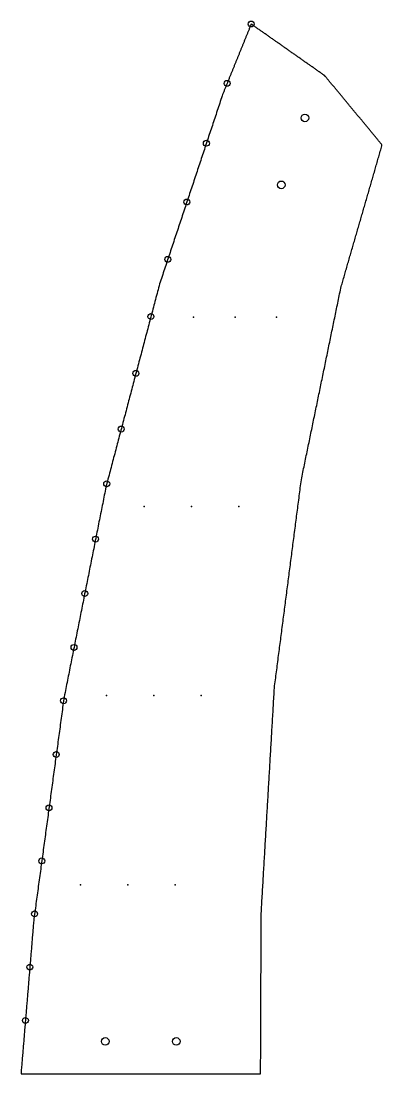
# Model space of a CAD drawing. Extents: x 3 to 355, y 1 to 289.
# Drawn here: x 3.3 to 33.8, y 1.5 to 90.5 of the extents above; entities that cross this region are included whole.
import ezdxf

# ---------------------------------------------------------------- set-up
doc = ezdxf.new("R2010")
doc.units = 0
doc.layers.get('0').update_dxf_attribs({"linetype": 'CONTINUOUS'})
doc.layers.add('DRILLING', color=3, linetype='CONTINUOUS')
doc.layers.add('RIB_INDICATION', color=1, linetype='CONTINUOUS')

# ---------------------------------------------------------------- blocks, each defined once
blk = doc.blocks.new('*U132')
at = {"layer": 'DRILLING'}
blk.add_point((0, 0), dxfattribs=at)
blk = doc.blocks.new('*U133')
at = {"layer": 'DRILLING', "color": 0, "linetype": 'BYBLOCK'}
for p in [(0, 0), (4, 0), (8, 0)]:
    blk.add_blockref('*U132', p, dxfattribs=at)
blk = doc.blocks.new('*U134')
at = {"layer": 'DRILLING'}
blk.add_point((0, 0), dxfattribs=at)
blk = doc.blocks.new('*U135')
at = {"layer": 'DRILLING', "color": 0, "linetype": 'BYBLOCK'}
for p in [(0, 0), (4, 0), (8, 0)]:
    blk.add_blockref('*U134', p, dxfattribs=at)
blk = doc.blocks.new('*U136')
at = {"layer": 'DRILLING'}
blk.add_point((0, 0), dxfattribs=at)
blk = doc.blocks.new('*U137')
at = {"layer": 'DRILLING', "color": 0, "linetype": 'BYBLOCK'}
for p in [(0, 0), (4, 0), (8, 0)]:
    blk.add_blockref('*U136', p, dxfattribs=at)
blk = doc.blocks.new('*U138')
at = {"layer": 'DRILLING'}
blk.add_point((0, 0), dxfattribs=at)
blk = doc.blocks.new('*U139')
at = {"layer": 'DRILLING', "color": 0, "linetype": 'BYBLOCK'}
for p in [(0, 0), (3.5, 0), (7, 0)]:
    blk.add_blockref('*U138', p, dxfattribs=at)

msp = doc.modelspace()

# ---------------------------------------------------------------- linework, layer by layer
msp.add_polyline3d([(23.546, 1.477, 0), (23.546, 1.608, 0), (23.547, 1.74, 0), (23.547, 1.872, 0), (23.548, 2.004, 0), (23.548, 2.135, 0), (23.549, 2.267, 0), (23.549, 2.399, 0), (23.55, 2.531, 0), (23.55, 2.663, 0), (23.551, 2.794, 0), (23.551, 2.926, 0), (23.552, 3.058, 0), (23.552, 3.19, 0), (23.553, 3.322, 0), (23.553, 3.453, 0), (23.554, 3.585, 0), (23.554, 3.717, 0), (23.555, 3.849, 0), (23.555, 3.981, 0), (23.556, 4.112, 0), (23.556, 4.244, 0), (23.557, 4.376, 0), (23.557, 4.508, 0), (23.558, 4.639, 0), (23.558, 4.771, 0), (23.559, 4.903, 0), (23.559, 5.035, 0), (23.56, 5.167, 0), (23.561, 5.298, 0), (23.561, 5.43, 0), (23.561, 5.562, 0), (23.562, 5.694, 0), (23.562, 5.826, 0), (23.563, 5.957, 0), (23.564, 6.089, 0), (23.564, 6.221, 0), (23.565, 6.353, 0), (23.565, 6.485, 0), (23.566, 6.616, 0), (23.566, 6.748, 0), (23.567, 6.88, 0), (23.567, 7.012, 0), (23.568, 7.144, 0), (23.568, 7.275, 0), (23.569, 7.407, 0), (23.569, 7.539, 0), (23.57, 7.671, 0), (23.57, 7.802, 0), (23.571, 7.934, 0), (23.571, 8.066, 0), (23.572, 8.198, 0), (23.572, 8.33, 0), (23.573, 8.461, 0), (23.573, 8.593, 0), (23.574, 8.725, 0), (23.574, 8.857, 0), (23.575, 8.989, 0), (23.575, 9.12, 0), (23.576, 9.252, 0), (23.576, 9.384, 0), (23.577, 9.516, 0), (23.578, 9.648, 0), (23.578, 9.779, 0), (23.578, 9.911, 0), (23.579, 10.043, 0), (23.579, 10.175, 0), (23.58, 10.306, 0), (23.581, 10.438, 0), (23.581, 10.57, 0), (23.582, 10.702, 0), (23.582, 10.834, 0), (23.583, 10.966, 0), (23.583, 11.097, 0), (23.584, 11.229, 0), (23.584, 11.361, 0), (23.585, 11.493, 0), (23.585, 11.624, 0), (23.586, 11.756, 0), (23.586, 11.888, 0), (23.587, 12.02, 0), (23.587, 12.152, 0), (23.588, 12.283, 0), (23.588, 12.415, 0), (23.589, 12.547, 0), (23.589, 12.679, 0), (23.59, 12.81, 0), (23.59, 12.942, 0), (23.591, 13.074, 0), (23.591, 13.206, 0), (23.592, 13.338, 0), (23.592, 13.47, 0), (23.593, 13.601, 0), (23.593, 13.733, 0), (23.594, 13.865, 0), (23.595, 13.997, 0), (23.595, 14.128, 0), (23.596, 14.26, 0), (23.596, 14.392, 0), (23.596, 14.524, 0), (23.597, 14.656, 0), (23.598, 14.787, 0), (23.598, 14.919, 0), (23.599, 15.051, 0), (23.608, 15.23, 0), (23.619, 15.415, 0), (23.63, 15.6, 0), (23.641, 15.786, 0), (23.651, 15.971, 0), (23.662, 16.156, 0), (23.673, 16.341, 0), (23.684, 16.526, 0), (23.695, 16.711, 0), (23.706, 16.897, 0), (23.716, 17.082, 0), (23.727, 17.267, 0), (23.738, 17.452, 0), (23.749, 17.637, 0), (23.76, 17.823, 0), (23.77, 18.008, 0), (23.781, 18.193, 0), (23.792, 18.378, 0), (23.803, 18.563, 0), (23.814, 18.748, 0), (23.825, 18.934, 0), (23.835, 19.119, 0), (23.846, 19.304, 0), (23.857, 19.489, 0), (23.868, 19.674, 0), (23.879, 19.86, 0), (23.89, 20.045, 0), (23.9, 20.23, 0), (23.911, 20.415, 0), (23.922, 20.6, 0), (23.933, 20.786, 0), (23.944, 20.971, 0), (23.954, 21.156, 0), (23.965, 21.341, 0), (23.976, 21.526, 0), (23.987, 21.712, 0), (23.998, 21.897, 0), (24.009, 22.082, 0), (24.02, 22.267, 0), (24.03, 22.452, 0), (24.041, 22.637, 0), (24.052, 22.823, 0), (24.063, 23.008, 0), (24.074, 23.193, 0), (24.084, 23.378, 0), (24.095, 23.563, 0), (24.106, 23.749, 0), (24.117, 23.934, 0), (24.128, 24.119, 0), (24.139, 24.304, 0), (24.149, 24.489, 0), (24.16, 24.675, 0), (24.171, 24.86, 0), (24.182, 25.045, 0), (24.193, 25.23, 0), (24.203, 25.415, 0), (24.214, 25.601, 0), (24.225, 25.786, 0), (24.236, 25.971, 0), (24.247, 26.156, 0), (24.258, 26.341, 0), (24.268, 26.526, 0), (24.279, 26.712, 0), (24.29, 26.897, 0), (24.301, 27.082, 0), (24.312, 27.267, 0), (24.323, 27.452, 0), (24.333, 27.638, 0), (24.344, 27.823, 0), (24.355, 28.008, 0), (24.366, 28.193, 0), (24.377, 28.378, 0), (24.387, 28.564, 0), (24.398, 28.749, 0), (24.409, 28.934, 0), (24.42, 29.119, 0), (24.431, 29.304, 0), (24.442, 29.489, 0), (24.452, 29.675, 0), (24.463, 29.86, 0), (24.474, 30.045, 0), (24.485, 30.23, 0), (24.496, 30.415, 0), (24.506, 30.601, 0), (24.517, 30.786, 0), (24.528, 30.971, 0), (24.539, 31.156, 0), (24.55, 31.341, 0), (24.561, 31.527, 0), (24.571, 31.712, 0), (24.582, 31.897, 0), (24.593, 32.082, 0), (24.604, 32.267, 0), (24.615, 32.453, 0), (24.625, 32.638, 0), (24.636, 32.823, 0), (24.647, 33.008, 0), (24.658, 33.193, 0), (24.669, 33.379, 0), (24.68, 33.564, 0), (24.691, 33.749, 0), (24.701, 33.934, 0), (24.712, 34.119, 0), (24.732, 34.294, 0), (24.754, 34.464, 0), (24.776, 34.635, 0), (24.798, 34.806, 0), (24.82, 34.977, 0), (24.842, 35.148, 0), (24.864, 35.319, 0), (24.887, 35.49, 0), (24.909, 35.661, 0), (24.931, 35.832, 0), (24.953, 36.003, 0), (24.975, 36.174, 0), (24.997, 36.345, 0), (25.02, 36.516, 0), (25.042, 36.687, 0), (25.064, 36.857, 0), (25.086, 37.028, 0), (25.108, 37.199, 0), (25.13, 37.37, 0), (25.152, 37.541, 0), (25.175, 37.712, 0), (25.197, 37.883, 0), (25.219, 38.054, 0), (25.241, 38.225, 0), (25.263, 38.396, 0), (25.285, 38.567, 0), (25.308, 38.738, 0), (25.33, 38.908, 0), (25.352, 39.079, 0), (25.374, 39.25, 0), (25.396, 39.421, 0), (25.418, 39.592, 0), (25.44, 39.763, 0), (25.462, 39.934, 0), (25.485, 40.105, 0), (25.507, 40.276, 0), (25.529, 40.447, 0), (25.551, 40.618, 0), (25.573, 40.789, 0), (25.595, 40.96, 0), (25.618, 41.131, 0), (25.64, 41.301, 0), (25.662, 41.472, 0), (25.684, 41.643, 0), (25.706, 41.814, 0), (25.728, 41.985, 0), (25.75, 42.156, 0), (25.773, 42.327, 0), (25.795, 42.498, 0), (25.817, 42.669, 0), (25.839, 42.84, 0), (25.861, 43.011, 0), (25.883, 43.182, 0), (25.905, 43.353, 0), (25.928, 43.523, 0), (25.95, 43.694, 0), (25.972, 43.865, 0), (25.994, 44.036, 0), (26.016, 44.207, 0), (26.038, 44.378, 0), (26.061, 44.549, 0), (26.083, 44.72, 0), (26.105, 44.891, 0), (26.127, 45.062, 0), (26.149, 45.233, 0), (26.171, 45.404, 0), (26.193, 45.575, 0), (26.216, 45.746, 0), (26.238, 45.916, 0), (26.26, 46.087, 0), (26.282, 46.258, 0), (26.304, 46.429, 0), (26.326, 46.6, 0), (26.349, 46.771, 0), (26.371, 46.942, 0), (26.393, 47.113, 0), (26.415, 47.284, 0), (26.437, 47.455, 0), (26.459, 47.626, 0), (26.481, 47.797, 0), (26.503, 47.968, 0), (26.526, 48.139, 0), (26.548, 48.309, 0), (26.57, 48.48, 0), (26.592, 48.651, 0), (26.614, 48.822, 0), (26.636, 48.993, 0), (26.659, 49.164, 0), (26.681, 49.335, 0), (26.703, 49.506, 0), (26.725, 49.677, 0), (26.747, 49.848, 0), (26.769, 50.019, 0), (26.791, 50.19, 0), (26.814, 50.361, 0), (26.836, 50.532, 0), (26.858, 50.703, 0), (26.88, 50.873, 0), (26.902, 51.044, 0), (26.924, 51.215, 0), (26.947, 51.386, 0), (26.969, 51.557, 0), (26.991, 51.728, 0), (27.02, 51.89, 0), (27.052, 52.047, 0), (27.084, 52.205, 0), (27.117, 52.362, 0), (27.149, 52.519, 0), (27.182, 52.676, 0), (27.214, 52.834, 0), (27.246, 52.991, 0), (27.279, 53.148, 0), (27.311, 53.305, 0), (27.343, 53.463, 0), (27.376, 53.62, 0), (27.408, 53.777, 0), (27.441, 53.934, 0), (27.473, 54.092, 0), (27.506, 54.249, 0), (27.538, 54.406, 0), (27.57, 54.563, 0), (27.603, 54.721, 0), (27.635, 54.878, 0), (27.667, 55.035, 0), (27.7, 55.193, 0), (27.732, 55.35, 0), (27.765, 55.507, 0), (27.797, 55.664, 0), (27.829, 55.822, 0), (27.862, 55.979, 0), (27.894, 56.136, 0), (27.927, 56.293, 0), (27.959, 56.451, 0), (27.991, 56.608, 0), (28.024, 56.765, 0), (28.056, 56.922, 0), (28.088, 57.08, 0), (28.121, 57.237, 0), (28.153, 57.394, 0), (28.186, 57.551, 0), (28.218, 57.709, 0), (28.25, 57.866, 0), (28.283, 58.023, 0), (28.315, 58.181, 0), (28.348, 58.338, 0), (28.38, 58.495, 0), (28.412, 58.652, 0), (28.445, 58.81, 0), (28.477, 58.967, 0), (28.51, 59.124, 0), (28.542, 59.281, 0), (28.574, 59.439, 0), (28.607, 59.596, 0), (28.639, 59.753, 0), (28.672, 59.91, 0), (28.704, 60.068, 0), (28.736, 60.225, 0), (28.769, 60.382, 0), (28.801, 60.539, 0), (28.834, 60.697, 0), (28.866, 60.854, 0), (28.898, 61.011, 0), (28.931, 61.169, 0), (28.963, 61.326, 0), (28.995, 61.483, 0), (29.028, 61.64, 0), (29.06, 61.798, 0), (29.093, 61.955, 0), (29.125, 62.112, 0), (29.157, 62.269, 0), (29.19, 62.427, 0), (29.222, 62.584, 0), (29.255, 62.741, 0), (29.287, 62.898, 0), (29.319, 63.056, 0), (29.352, 63.213, 0), (29.384, 63.37, 0), (29.417, 63.528, 0), (29.449, 63.685, 0), (29.481, 63.842, 0), (29.514, 63.999, 0), (29.546, 64.157, 0), (29.578, 64.314, 0), (29.611, 64.471, 0), (29.643, 64.628, 0), (29.676, 64.786, 0), (29.708, 64.943, 0), (29.741, 65.1, 0), (29.773, 65.257, 0), (29.805, 65.415, 0), (29.838, 65.572, 0), (29.87, 65.729, 0), (29.902, 65.886, 0), (29.935, 66.044, 0), (29.967, 66.201, 0), (30, 66.358, 0), (30.032, 66.516, 0), (30.064, 66.673, 0), (30.097, 66.83, 0), (30.129, 66.987, 0), (30.162, 67.145, 0), (30.194, 67.302, 0), (30.226, 67.459, 0), (30.259, 67.616, 0), (30.291, 67.774, 0), (30.323, 67.931, 0), (30.357, 68.067, 0), (30.39, 68.183, 0), (30.424, 68.3, 0), (30.458, 68.417, 0), (30.491, 68.534, 0), (30.525, 68.651, 0), (30.559, 68.767, 0), (30.593, 68.884, 0), (30.626, 69.001, 0), (30.66, 69.118, 0), (30.694, 69.235, 0), (30.728, 69.351, 0), (30.761, 69.468, 0), (30.795, 69.585, 0), (30.829, 69.702, 0), (30.863, 69.819, 0), (30.896, 69.935, 0), (30.93, 70.052, 0), (30.964, 70.169, 0), (30.997, 70.286, 0), (31.031, 70.403, 0), (31.065, 70.519, 0), (31.099, 70.636, 0), (31.132, 70.753, 0), (31.166, 70.87, 0), (31.2, 70.987, 0), (31.233, 71.103, 0), (31.267, 71.22, 0), (31.301, 71.337, 0), (31.335, 71.454, 0), (31.368, 71.571, 0), (31.402, 71.687, 0), (31.436, 71.804, 0), (31.47, 71.921, 0), (31.503, 72.038, 0), (31.537, 72.155, 0), (31.571, 72.271, 0), (31.604, 72.388, 0), (31.638, 72.505, 0), (31.672, 72.622, 0), (31.706, 72.739, 0), (31.739, 72.856, 0), (31.773, 72.972, 0), (31.807, 73.089, 0), (31.84, 73.206, 0), (31.874, 73.323, 0), (31.908, 73.439, 0), (31.942, 73.556, 0), (31.975, 73.673, 0), (32.009, 73.79, 0), (32.043, 73.907, 0), (32.077, 74.023, 0), (32.11, 74.14, 0), (32.144, 74.257, 0), (32.178, 74.374, 0), (32.211, 74.491, 0), (32.245, 74.608, 0), (32.279, 74.724, 0), (32.313, 74.841, 0), (32.346, 74.958, 0), (32.38, 75.075, 0), (32.414, 75.192, 0), (32.447, 75.308, 0), (32.481, 75.425, 0), (32.515, 75.542, 0), (32.549, 75.659, 0), (32.582, 75.775, 0), (32.616, 75.892, 0), (32.65, 76.009, 0), (32.684, 76.126, 0), (32.717, 76.243, 0), (32.751, 76.359, 0), (32.785, 76.476, 0), (32.819, 76.593, 0), (32.852, 76.71, 0), (32.886, 76.827, 0), (32.92, 76.944, 0), (32.953, 77.06, 0), (32.987, 77.177, 0), (33.021, 77.294, 0), (33.054, 77.411, 0), (33.088, 77.528, 0), (33.122, 77.644, 0), (33.156, 77.761, 0), (33.189, 77.878, 0), (33.223, 77.995, 0), (33.257, 78.112, 0), (33.291, 78.228, 0), (33.324, 78.345, 0), (33.358, 78.462, 0), (33.392, 78.579, 0), (33.425, 78.696, 0), (33.459, 78.812, 0), (33.493, 78.929, 0), (33.527, 79.046, 0), (33.56, 79.163, 0), (33.594, 79.28, 0), (33.628, 79.396, 0), (33.661, 79.513, 0), (33.695, 79.63, 0), (33.729, 79.747, 0), (33.763, 79.864, 0), (33.796, 79.98, 0), (33.797, 80.072, 0), (33.751, 80.128, 0), (33.705, 80.183, 0), (33.658, 80.239, 0), (33.612, 80.295, 0), (33.566, 80.351, 0), (33.52, 80.406, 0), (33.474, 80.462, 0), (33.427, 80.518, 0), (33.381, 80.574, 0), (33.335, 80.63, 0), (33.289, 80.686, 0), (33.242, 80.741, 0), (33.196, 80.797, 0), (33.15, 80.853, 0), (33.104, 80.909, 0), (33.058, 80.965, 0), (33.011, 81.02, 0), (32.965, 81.076, 0), (32.919, 81.132, 0), (32.873, 81.188, 0), (32.827, 81.243, 0), (32.781, 81.299, 0), (32.734, 81.355, 0), (32.688, 81.411, 0), (32.642, 81.467, 0), (32.596, 81.522, 0), (32.55, 81.578, 0), (32.503, 81.634, 0), (32.457, 81.69, 0), (32.411, 81.746, 0), (32.365, 81.801, 0), (32.319, 81.857, 0), (32.272, 81.913, 0), (32.226, 81.969, 0), (32.18, 82.025, 0), (32.134, 82.08, 0), (32.088, 82.136, 0), (32.041, 82.192, 0), (31.995, 82.248, 0), (31.949, 82.303, 0), (31.903, 82.359, 0), (31.857, 82.415, 0), (31.81, 82.471, 0), (31.764, 82.527, 0), (31.718, 82.582, 0), (31.672, 82.638, 0), (31.626, 82.694, 0), (31.579, 82.75, 0), (31.533, 82.806, 0), (31.487, 82.861, 0), (31.441, 82.917, 0), (31.395, 82.973, 0), (31.349, 83.029, 0), (31.302, 83.085, 0), (31.256, 83.14, 0), (31.21, 83.196, 0), (31.164, 83.252, 0), (31.117, 83.308, 0), (31.071, 83.364, 0), (31.025, 83.419, 0), (30.979, 83.475, 0), (30.933, 83.531, 0), (30.887, 83.587, 0), (30.84, 83.642, 0), (30.794, 83.698, 0), (30.748, 83.754, 0), (30.702, 83.81, 0), (30.655, 83.866, 0), (30.609, 83.921, 0), (30.563, 83.977, 0), (30.517, 84.033, 0), (30.471, 84.089, 0), (30.424, 84.145, 0), (30.378, 84.201, 0), (30.332, 84.256, 0), (30.286, 84.312, 0), (30.24, 84.368, 0), (30.194, 84.424, 0), (30.147, 84.479, 0), (30.101, 84.535, 0), (30.055, 84.591, 0), (30.009, 84.647, 0), (29.963, 84.703, 0), (29.916, 84.758, 0), (29.87, 84.814, 0), (29.824, 84.87, 0), (29.778, 84.926, 0), (29.732, 84.982, 0), (29.685, 85.037, 0), (29.639, 85.093, 0), (29.593, 85.149, 0), (29.547, 85.205, 0), (29.501, 85.26, 0), (29.454, 85.316, 0), (29.408, 85.372, 0), (29.362, 85.428, 0), (29.316, 85.484, 0), (29.27, 85.54, 0), (29.223, 85.595, 0), (29.177, 85.651, 0), (29.131, 85.707, 0), (29.085, 85.763, 0), (29.051, 85.804, 0), (29.044, 85.811, 0), (29.038, 85.819, 0), (29.032, 85.826, 0), (29.025, 85.833, 0), (29.019, 85.841, 0), (29.012, 85.848, 0), (29.005, 85.855, 0), (28.999, 85.862, 0), (28.992, 85.869, 0), (28.985, 85.876, 0), (28.978, 85.882, 0), (28.971, 85.889, 0), (28.964, 85.896, 0), (28.957, 85.902, 0), (28.949, 85.909, 0), (28.942, 85.915, 0), (28.935, 85.922, 0), (28.927, 85.928, 0), (28.92, 85.934, 0), (28.912, 85.941, 0), (28.905, 85.947, 0), (28.897, 85.953, 0), (28.889, 85.959, 0), (28.882, 85.964, 0), (28.874, 85.97, 0), (28.866, 85.976, 0), (28.858, 85.981, 0), (28.802, 86.021, 0), (28.743, 86.062, 0), (28.684, 86.104, 0), (28.625, 86.146, 0), (28.565, 86.188, 0), (28.506, 86.229, 0), (28.447, 86.271, 0), (28.388, 86.312, 0), (28.328, 86.354, 0), (28.269, 86.396, 0), (28.21, 86.438, 0), (28.151, 86.479, 0), (28.091, 86.521, 0), (28.032, 86.563, 0), (27.973, 86.604, 0), (27.914, 86.646, 0), (27.854, 86.688, 0), (27.795, 86.729, 0), (27.736, 86.771, 0), (27.677, 86.813, 0), (27.617, 86.854, 0), (27.558, 86.896, 0), (27.499, 86.938, 0), (27.44, 86.979, 0), (27.38, 87.021, 0), (27.321, 87.063, 0), (27.262, 87.104, 0), (27.203, 87.146, 0), (27.143, 87.188, 0), (27.084, 87.229, 0), (27.025, 87.271, 0), (26.966, 87.313, 0), (26.906, 87.354, 0), (26.847, 87.396, 0), (26.788, 87.438, 0), (26.729, 87.48, 0), (26.669, 87.521, 0), (26.61, 87.563, 0), (26.551, 87.605, 0), (26.492, 87.646, 0), (26.433, 87.688, 0), (26.373, 87.73, 0), (26.314, 87.771, 0), (26.255, 87.813, 0), (26.195, 87.855, 0), (26.136, 87.896, 0), (26.077, 87.938, 0), (26.018, 87.98, 0), (25.959, 88.021, 0), (25.899, 88.063, 0), (25.84, 88.105, 0), (25.781, 88.146, 0), (25.721, 88.188, 0), (25.662, 88.23, 0), (25.603, 88.271, 0), (25.544, 88.313, 0), (25.485, 88.355, 0), (25.425, 88.396, 0), (25.366, 88.438, 0), (25.307, 88.48, 0), (25.248, 88.521, 0), (25.188, 88.563, 0), (25.129, 88.605, 0), (25.07, 88.646, 0), (25.011, 88.688, 0), (24.951, 88.73, 0), (24.892, 88.772, 0), (24.833, 88.813, 0), (24.774, 88.855, 0), (24.714, 88.897, 0), (24.655, 88.938, 0), (24.596, 88.98, 0), (24.537, 89.022, 0), (24.477, 89.063, 0), (24.418, 89.105, 0), (24.359, 89.147, 0), (24.3, 89.188, 0), (24.24, 89.23, 0), (24.181, 89.272, 0), (24.122, 89.313, 0), (24.063, 89.355, 0), (24.003, 89.397, 0), (23.944, 89.438, 0), (23.885, 89.48, 0), (23.826, 89.522, 0), (23.766, 89.563, 0), (23.707, 89.605, 0), (23.648, 89.647, 0), (23.589, 89.688, 0), (23.529, 89.73, 0), (23.47, 89.772, 0), (23.411, 89.813, 0), (23.352, 89.855, 0), (23.292, 89.897, 0), (23.233, 89.938, 0), (23.174, 89.98, 0), (23.115, 90.022, 0), (23.055, 90.063, 0), (22.996, 90.105, 0), (22.937, 90.147, 0), (22.878, 90.189, 0), (22.819, 90.23, 0), (22.759, 90.272, 0), (22.729, 90.232, 0), (22.706, 90.174, 0), (22.682, 90.116, 0), (22.659, 90.058, 0), (22.636, 90.001, 0), (22.612, 89.943, 0), (22.589, 89.885, 0), (22.565, 89.827, 0), (22.542, 89.769, 0), (22.518, 89.711, 0), (22.495, 89.653, 0), (22.471, 89.595, 0), (22.448, 89.537, 0), (22.424, 89.479, 0), (22.401, 89.421, 0), (22.378, 89.364, 0), (22.354, 89.306, 0), (22.331, 89.248, 0), (22.307, 89.19, 0), (22.284, 89.132, 0), (22.261, 89.074, 0), (22.237, 89.016, 0), (22.214, 88.958, 0), (22.19, 88.9, 0), (22.167, 88.842, 0), (22.143, 88.784, 0), (22.12, 88.727, 0), (22.096, 88.669, 0), (22.073, 88.611, 0), (22.049, 88.553, 0), (22.026, 88.495, 0), (22.003, 88.437, 0), (21.979, 88.379, 0), (21.956, 88.321, 0), (21.932, 88.263, 0), (21.909, 88.205, 0), (21.886, 88.147, 0), (21.862, 88.09, 0), (21.839, 88.032, 0), (21.815, 87.974, 0), (21.792, 87.916, 0), (21.768, 87.858, 0), (21.745, 87.8, 0), (21.721, 87.742, 0), (21.698, 87.684, 0), (21.675, 87.626, 0), (21.651, 87.568, 0), (21.628, 87.51, 0), (21.604, 87.453, 0), (21.581, 87.395, 0), (21.557, 87.337, 0), (21.534, 87.279, 0), (21.511, 87.221, 0), (21.487, 87.163, 0), (21.464, 87.105, 0), (21.44, 87.047, 0), (21.417, 86.989, 0), (21.393, 86.931, 0), (21.37, 86.874, 0), (21.346, 86.816, 0), (21.323, 86.758, 0), (21.3, 86.7, 0), (21.276, 86.642, 0), (21.253, 86.584, 0), (21.229, 86.526, 0), (21.206, 86.468, 0), (21.182, 86.41, 0), (21.159, 86.352, 0), (21.136, 86.294, 0), (21.112, 86.237, 0), (21.089, 86.179, 0), (21.065, 86.121, 0), (21.042, 86.063, 0), (21.018, 86.005, 0), (20.995, 85.947, 0), (20.971, 85.889, 0), (20.948, 85.831, 0), (20.925, 85.773, 0), (20.901, 85.715, 0), (20.878, 85.657, 0), (20.854, 85.6, 0), (20.831, 85.542, 0), (20.807, 85.484, 0), (20.784, 85.426, 0), (20.761, 85.368, 0), (20.737, 85.31, 0), (20.714, 85.252, 0), (20.69, 85.194, 0), (20.667, 85.136, 0), (20.643, 85.078, 0), (20.62, 85.02, 0), (20.596, 84.963, 0), (20.573, 84.905, 0), (20.55, 84.847, 0), (20.526, 84.789, 0), (20.503, 84.731, 0), (20.479, 84.673, 0), (20.456, 84.615, 0), (20.432, 84.557, 0), (20.409, 84.499, 0), (20.386, 84.441, 0), (20.362, 84.383, 0), (20.339, 84.326, 0), (20.295, 84.199, 0), (20.244, 84.043, 0), (20.192, 83.887, 0), (20.14, 83.731, 0), (20.088, 83.576, 0), (20.036, 83.42, 0), (19.985, 83.264, 0), (19.933, 83.108, 0), (19.881, 82.952, 0), (19.829, 82.796, 0), (19.777, 82.64, 0), (19.726, 82.484, 0), (19.674, 82.329, 0), (19.622, 82.173, 0), (19.57, 82.017, 0), (19.518, 81.861, 0), (19.467, 81.705, 0), (19.415, 81.549, 0), (19.363, 81.393, 0), (19.311, 81.238, 0), (19.259, 81.082, 0), (19.208, 80.926, 0), (19.156, 80.77, 0), (19.104, 80.614, 0), (19.052, 80.458, 0), (19, 80.302, 0), (18.949, 80.147, 0), (18.897, 79.991, 0), (18.845, 79.835, 0), (18.793, 79.679, 0), (18.741, 79.523, 0), (18.69, 79.367, 0), (18.638, 79.211, 0), (18.586, 79.055, 0), (18.534, 78.9, 0), (18.483, 78.744, 0), (18.431, 78.588, 0), (18.379, 78.432, 0), (18.327, 78.276, 0), (18.275, 78.12, 0), (18.224, 77.964, 0), (18.172, 77.808, 0), (18.12, 77.653, 0), (18.068, 77.497, 0), (18.016, 77.341, 0), (17.965, 77.185, 0), (17.913, 77.029, 0), (17.861, 76.873, 0), (17.809, 76.717, 0), (17.757, 76.561, 0), (17.706, 76.406, 0), (17.654, 76.25, 0), (17.602, 76.094, 0), (17.55, 75.938, 0), (17.498, 75.782, 0), (17.447, 75.626, 0), (17.395, 75.47, 0), (17.343, 75.314, 0), (17.291, 75.159, 0), (17.239, 75.003, 0), (17.188, 74.847, 0), (17.136, 74.691, 0), (17.084, 74.535, 0), (17.032, 74.379, 0), (16.98, 74.223, 0), (16.929, 74.067, 0), (16.877, 73.912, 0), (16.825, 73.756, 0), (16.773, 73.6, 0), (16.721, 73.444, 0), (16.67, 73.288, 0), (16.618, 73.132, 0), (16.566, 72.976, 0), (16.514, 72.82, 0), (16.462, 72.665, 0), (16.411, 72.509, 0), (16.359, 72.353, 0), (16.307, 72.197, 0), (16.255, 72.041, 0), (16.204, 71.885, 0), (16.152, 71.729, 0), (16.1, 71.573, 0), (16.048, 71.418, 0), (15.996, 71.262, 0), (15.945, 71.106, 0), (15.893, 70.95, 0), (15.841, 70.794, 0), (15.789, 70.638, 0), (15.737, 70.482, 0), (15.686, 70.327, 0), (15.634, 70.171, 0), (15.582, 70.015, 0), (15.53, 69.859, 0), (15.478, 69.703, 0), (15.427, 69.547, 0), (15.375, 69.391, 0), (15.323, 69.236, 0), (15.271, 69.08, 0), (15.22, 68.924, 0), (15.168, 68.768, 0), (15.116, 68.612, 0), (15.064, 68.456, 0), (15.012, 68.3, 0), (14.965, 68.139, 0), (14.922, 67.974, 0), (14.878, 67.809, 0), (14.834, 67.644, 0), (14.791, 67.478, 0), (14.747, 67.313, 0), (14.704, 67.148, 0), (14.66, 66.983, 0), (14.616, 66.818, 0), (14.573, 66.653, 0), (14.529, 66.487, 0), (14.486, 66.322, 0), (14.442, 66.157, 0), (14.398, 65.992, 0), (14.355, 65.827, 0), (14.311, 65.662, 0), (14.267, 65.496, 0), (14.224, 65.331, 0), (14.18, 65.166, 0), (14.137, 65.001, 0), (14.093, 64.836, 0), (14.049, 64.671, 0), (14.006, 64.505, 0), (13.962, 64.34, 0), (13.918, 64.175, 0), (13.875, 64.01, 0), (13.831, 63.845, 0), (13.788, 63.68, 0), (13.744, 63.514, 0), (13.7, 63.349, 0), (13.657, 63.184, 0), (13.613, 63.019, 0), (13.57, 62.854, 0), (13.526, 62.689, 0), (13.482, 62.523, 0), (13.439, 62.358, 0), (13.395, 62.193, 0), (13.351, 62.028, 0), (13.308, 61.863, 0), (13.264, 61.698, 0), (13.221, 61.533, 0), (13.177, 61.367, 0), (13.133, 61.202, 0), (13.09, 61.037, 0), (13.046, 60.872, 0), (13.003, 60.707, 0), (12.959, 60.542, 0), (12.915, 60.377, 0), (12.872, 60.211, 0), (12.828, 60.046, 0), (12.784, 59.881, 0), (12.741, 59.716, 0), (12.697, 59.551, 0), (12.654, 59.386, 0), (12.61, 59.22, 0), (12.566, 59.055, 0), (12.523, 58.89, 0), (12.479, 58.725, 0), (12.436, 58.56, 0), (12.392, 58.395, 0), (12.348, 58.229, 0), (12.305, 58.064, 0), (12.261, 57.899, 0), (12.217, 57.734, 0), (12.174, 57.569, 0), (12.13, 57.404, 0), (12.087, 57.238, 0), (12.043, 57.073, 0), (11.999, 56.908, 0), (11.956, 56.743, 0), (11.912, 56.578, 0), (11.868, 56.413, 0), (11.825, 56.248, 0), (11.781, 56.082, 0), (11.738, 55.917, 0), (11.694, 55.752, 0), (11.65, 55.587, 0), (11.607, 55.422, 0), (11.563, 55.257, 0), (11.52, 55.091, 0), (11.476, 54.926, 0), (11.432, 54.761, 0), (11.389, 54.596, 0), (11.345, 54.431, 0), (11.302, 54.266, 0), (11.258, 54.1, 0), (11.214, 53.935, 0), (11.171, 53.77, 0), (11.127, 53.605, 0), (11.084, 53.44, 0), (11.04, 53.275, 0), (10.996, 53.109, 0), (10.953, 52.944, 0), (10.909, 52.779, 0), (10.865, 52.614, 0), (10.822, 52.449, 0), (10.778, 52.284, 0), (10.735, 52.118, 0), (10.691, 51.953, 0), (10.647, 51.788, 0), (10.604, 51.623, 0), (10.56, 51.458, 0), (10.517, 51.293, 0), (10.477, 51.123, 0), (10.442, 50.949, 0), (10.408, 50.775, 0), (10.373, 50.602, 0), (10.339, 50.428, 0), (10.304, 50.254, 0), (10.269, 50.08, 0), (10.235, 49.906, 0), (10.2, 49.732, 0), (10.166, 49.558, 0), (10.131, 49.384, 0), (10.096, 49.21, 0), (10.062, 49.036, 0), (10.027, 48.862, 0), (9.993, 48.688, 0), (9.958, 48.514, 0), (9.923, 48.34, 0), (9.889, 48.166, 0), (9.854, 47.992, 0), (9.82, 47.818, 0), (9.785, 47.644, 0), (9.75, 47.47, 0), (9.716, 47.296, 0), (9.681, 47.122, 0), (9.647, 46.948, 0), (9.612, 46.774, 0), (9.577, 46.6, 0), (9.543, 46.426, 0), (9.508, 46.252, 0), (9.474, 46.078, 0), (9.439, 45.904, 0), (9.404, 45.73, 0), (9.37, 45.556, 0), (9.335, 45.382, 0), (9.301, 45.208, 0), (9.266, 45.034, 0), (9.231, 44.86, 0), (9.197, 44.686, 0), (9.162, 44.512, 0), (9.128, 44.338, 0), (9.093, 44.164, 0), (9.058, 43.99, 0), (9.024, 43.816, 0), (8.989, 43.642, 0), (8.955, 43.468, 0), (8.92, 43.294, 0), (8.885, 43.12, 0), (8.851, 42.947, 0), (8.816, 42.773, 0), (8.782, 42.599, 0), (8.747, 42.425, 0), (8.712, 42.251, 0), (8.678, 42.077, 0), (8.643, 41.903, 0), (8.609, 41.729, 0), (8.574, 41.555, 0), (8.539, 41.381, 0), (8.505, 41.207, 0), (8.47, 41.033, 0), (8.436, 40.859, 0), (8.401, 40.685, 0), (8.366, 40.511, 0), (8.332, 40.337, 0), (8.297, 40.163, 0), (8.263, 39.989, 0), (8.228, 39.815, 0), (8.193, 39.641, 0), (8.159, 39.467, 0), (8.124, 39.293, 0), (8.09, 39.119, 0), (8.055, 38.945, 0), (8.02, 38.771, 0), (7.986, 38.597, 0), (7.951, 38.423, 0), (7.917, 38.249, 0), (7.882, 38.075, 0), (7.847, 37.901, 0), (7.813, 37.727, 0), (7.778, 37.553, 0), (7.744, 37.379, 0), (7.709, 37.205, 0), (7.674, 37.031, 0), (7.64, 36.857, 0), (7.605, 36.683, 0), (7.571, 36.509, 0), (7.536, 36.335, 0), (7.501, 36.161, 0), (7.467, 35.987, 0), (7.432, 35.813, 0), (7.398, 35.639, 0), (7.363, 35.465, 0), (7.328, 35.291, 0), (7.294, 35.117, 0), (7.259, 34.944, 0), (7.225, 34.77, 0), (7.19, 34.596, 0), (7.155, 34.422, 0), (7.121, 34.248, 0), (7.086, 34.074, 0), (7.052, 33.9, 0), (7.017, 33.726, 0), (6.982, 33.552, 0), (6.948, 33.378, 0), (6.917, 33.201, 0), (6.892, 33.019, 0), (6.867, 32.836, 0), (6.842, 32.654, 0), (6.818, 32.472, 0), (6.793, 32.289, 0), (6.768, 32.107, 0), (6.743, 31.925, 0), (6.719, 31.742, 0), (6.694, 31.56, 0), (6.669, 31.378, 0), (6.644, 31.195, 0), (6.62, 31.013, 0), (6.595, 30.831, 0), (6.57, 30.648, 0), (6.545, 30.466, 0), (6.521, 30.284, 0), (6.496, 30.101, 0), (6.471, 29.919, 0), (6.446, 29.737, 0), (6.422, 29.554, 0), (6.397, 29.372, 0), (6.372, 29.19, 0), (6.347, 29.008, 0), (6.323, 28.825, 0), (6.298, 28.643, 0), (6.273, 28.46, 0), (6.248, 28.278, 0), (6.224, 28.096, 0), (6.199, 27.913, 0), (6.174, 27.731, 0), (6.149, 27.549, 0), (6.125, 27.367, 0), (6.1, 27.184, 0), (6.075, 27.002, 0), (6.05, 26.82, 0), (6.026, 26.637, 0), (6.001, 26.455, 0), (5.976, 26.273, 0), (5.951, 26.09, 0), (5.927, 25.908, 0), (5.902, 25.726, 0), (5.877, 25.543, 0), (5.852, 25.361, 0), (5.828, 25.179, 0), (5.803, 24.996, 0), (5.778, 24.814, 0), (5.753, 24.632, 0), (5.729, 24.449, 0), (5.704, 24.267, 0), (5.679, 24.085, 0), (5.654, 23.902, 0), (5.63, 23.72, 0), (5.605, 23.538, 0), (5.58, 23.355, 0), (5.555, 23.173, 0), (5.531, 22.991, 0), (5.506, 22.808, 0), (5.481, 22.626, 0), (5.456, 22.444, 0), (5.432, 22.262, 0), (5.407, 22.079, 0), (5.382, 21.897, 0), (5.357, 21.715, 0), (5.333, 21.532, 0), (5.308, 21.35, 0), (5.283, 21.168, 0), (5.258, 20.985, 0), (5.234, 20.803, 0), (5.209, 20.621, 0), (5.184, 20.438, 0), (5.159, 20.256, 0), (5.135, 20.074, 0), (5.11, 19.891, 0), (5.085, 19.709, 0), (5.06, 19.527, 0), (5.036, 19.344, 0), (5.011, 19.162, 0), (4.986, 18.98, 0), (4.961, 18.797, 0), (4.937, 18.615, 0), (4.912, 18.433, 0), (4.887, 18.25, 0), (4.862, 18.068, 0), (4.838, 17.886, 0), (4.813, 17.703, 0), (4.788, 17.521, 0), (4.763, 17.339, 0), (4.739, 17.157, 0), (4.714, 16.974, 0), (4.689, 16.792, 0), (4.664, 16.61, 0), (4.64, 16.427, 0), (4.615, 16.245, 0), (4.59, 16.063, 0), (4.565, 15.88, 0), (4.541, 15.698, 0), (4.516, 15.516, 0), (4.491, 15.333, 0), (4.466, 15.151, 0), (4.442, 14.969, 0), (4.417, 14.786, 0), (4.392, 14.604, 0), (4.371, 14.435, 0), (4.36, 14.309, 0), (4.35, 14.183, 0), (4.339, 14.057, 0), (4.329, 13.931, 0), (4.319, 13.805, 0), (4.308, 13.679, 0), (4.298, 13.553, 0), (4.287, 13.427, 0), (4.277, 13.301, 0), (4.266, 13.175, 0), (4.256, 13.049, 0), (4.245, 12.923, 0), (4.235, 12.797, 0), (4.224, 12.671, 0), (4.214, 12.546, 0), (4.204, 12.42, 0), (4.193, 12.294, 0), (4.183, 12.168, 0), (4.172, 12.042, 0), (4.162, 11.916, 0), (4.151, 11.79, 0), (4.141, 11.664, 0), (4.13, 11.538, 0), (4.12, 11.412, 0), (4.11, 11.286, 0), (4.099, 11.16, 0), (4.089, 11.034, 0), (4.078, 10.908, 0), (4.068, 10.782, 0), (4.057, 10.656, 0), (4.047, 10.53, 0), (4.036, 10.404, 0), (4.026, 10.278, 0), (4.016, 10.152, 0), (4.005, 10.027, 0), (3.995, 9.901, 0), (3.984, 9.775, 0), (3.974, 9.649, 0), (3.963, 9.523, 0), (3.953, 9.397, 0), (3.942, 9.271, 0), (3.932, 9.145, 0), (3.921, 9.019, 0), (3.911, 8.893, 0), (3.901, 8.767, 0), (3.89, 8.641, 0), (3.88, 8.515, 0), (3.869, 8.389, 0), (3.859, 8.263, 0), (3.848, 8.137, 0), (3.838, 8.011, 0), (3.827, 7.885, 0), (3.817, 7.759, 0), (3.807, 7.633, 0), (3.796, 7.507, 0), (3.786, 7.382, 0), (3.775, 7.256, 0), (3.765, 7.13, 0), (3.754, 7.004, 0), (3.744, 6.878, 0), (3.733, 6.752, 0), (3.723, 6.626, 0), (3.712, 6.5, 0), (3.702, 6.374, 0), (3.692, 6.248, 0), (3.681, 6.122, 0), (3.671, 5.996, 0), (3.66, 5.87, 0), (3.65, 5.744, 0), (3.639, 5.618, 0), (3.629, 5.492, 0), (3.618, 5.366, 0), (3.608, 5.24, 0), (3.598, 5.114, 0), (3.587, 4.988, 0), (3.577, 4.863, 0), (3.566, 4.737, 0), (3.556, 4.611, 0), (3.545, 4.485, 0), (3.535, 4.359, 0), (3.524, 4.233, 0), (3.514, 4.107, 0), (3.503, 3.981, 0), (3.493, 3.855, 0), (3.483, 3.729, 0), (3.472, 3.603, 0), (3.462, 3.477, 0), (3.451, 3.351, 0), (3.441, 3.225, 0), (3.43, 3.099, 0), (3.42, 2.973, 0), (3.409, 2.847, 0), (3.399, 2.721, 0), (3.389, 2.595, 0), (3.378, 2.469, 0), (3.368, 2.343, 0), (3.357, 2.218, 0), (3.347, 2.092, 0), (3.336, 1.966, 0), (3.326, 1.84, 0), (3.315, 1.714, 0), (3.305, 1.588, 0), (3.319, 1.477, 0), (3.515, 1.477, 0), (3.711, 1.477, 0), (3.908, 1.477, 0), (4.104, 1.477, 0), (4.301, 1.477, 0), (4.497, 1.477, 0), (4.693, 1.477, 0), (4.89, 1.477, 0), (5.086, 1.477, 0), (5.282, 1.477, 0), (5.479, 1.477, 0), (5.675, 1.477, 0), (5.872, 1.477, 0), (6.068, 1.477, 0), (6.264, 1.477, 0), (6.461, 1.477, 0), (6.657, 1.477, 0), (6.853, 1.477, 0), (7.05, 1.477, 0), (7.246, 1.477, 0), (7.443, 1.477, 0), (7.639, 1.477, 0), (7.835, 1.477, 0), (8.032, 1.477, 0), (8.228, 1.477, 0), (8.424, 1.477, 0), (8.621, 1.477, 0), (8.817, 1.477, 0), (9.014, 1.477, 0), (9.21, 1.477, 0), (9.406, 1.477, 0), (9.603, 1.477, 0), (9.799, 1.477, 0), (9.995, 1.477, 0), (10.192, 1.477, 0), (10.388, 1.477, 0), (10.585, 1.477, 0), (10.781, 1.477, 0), (10.977, 1.477, 0), (11.174, 1.477, 0), (11.37, 1.477, 0), (11.566, 1.477, 0), (11.763, 1.477, 0), (11.959, 1.477, 0), (12.156, 1.477, 0), (12.352, 1.477, 0), (12.548, 1.477, 0), (12.745, 1.477, 0), (12.941, 1.477, 0), (13.137, 1.477, 0), (13.334, 1.477, 0), (13.53, 1.477, 0), (13.727, 1.477, 0), (13.923, 1.477, 0), (14.119, 1.477, 0), (14.316, 1.477, 0), (14.512, 1.477, 0), (14.709, 1.477, 0), (14.905, 1.477, 0), (15.101, 1.477, 0), (15.298, 1.477, 0), (15.494, 1.477, 0), (15.69, 1.477, 0), (15.887, 1.477, 0), (16.083, 1.477, 0), (16.28, 1.477, 0), (16.476, 1.477, 0), (16.672, 1.477, 0), (16.869, 1.477, 0), (17.065, 1.477, 0), (17.262, 1.477, 0), (17.458, 1.477, 0), (17.654, 1.477, 0), (17.851, 1.477, 0), (18.047, 1.477, 0), (18.243, 1.477, 0), (18.44, 1.477, 0), (18.636, 1.477, 0), (18.832, 1.477, 0), (19.029, 1.477, 0), (19.225, 1.477, 0), (19.422, 1.477, 0), (19.618, 1.477, 0), (19.814, 1.477, 0), (20.011, 1.477, 0), (20.207, 1.477, 0), (20.404, 1.477, 0), (20.6, 1.477, 0), (20.796, 1.477, 0), (20.993, 1.477, 0), (21.189, 1.477, 0), (21.385, 1.477, 0), (21.582, 1.477, 0), (21.778, 1.477, 0), (21.974, 1.477, 0), (22.171, 1.477, 0), (22.367, 1.477, 0), (22.564, 1.477, 0), (22.76, 1.477, 0), (22.956, 1.477, 0), (23.153, 1.477, 0), (23.349, 1.477, 0), (23.546, 1.477, 0)])
at = {"layer": 'DRILLING'}
for centre in [(27.285, 82.335), (25.29, 76.676), (10.421, 4.227), (16.421, 4.227)]:
    msp.add_circle(centre, 0.323, dxfattribs=at)
at = {"layer": 'RIB_INDICATION'}
for centre in [(22.748, 90.279), (20.717, 85.26), (18.964, 80.193), (17.312, 75.222), (15.702, 70.375), (14.278, 65.537), (13.009, 60.731), (11.765, 56.021), (10.542, 51.391), (9.6, 46.715), (8.684, 42.106), (7.778, 37.554), (6.895, 33.041), (6.278, 28.494), (5.665, 23.983), (5.056, 19.494), (4.448, 15.013), (4.045, 10.509), (3.671, 6.001)]:
    msp.add_circle(centre, 0.25, dxfattribs=at)

# ---------------------------------------------------------------- block references
at = {"layer": 'DRILLING'}
for name, p in [('*U139', (17.882, 65.477)), ('*U137', (13.718, 49.477)), ('*U135', (10.536, 33.477)), ('*U133', (8.314, 17.477))]:
    msp.add_blockref(name, p, dxfattribs=at)

doc.saveas('drawing.dxf')
